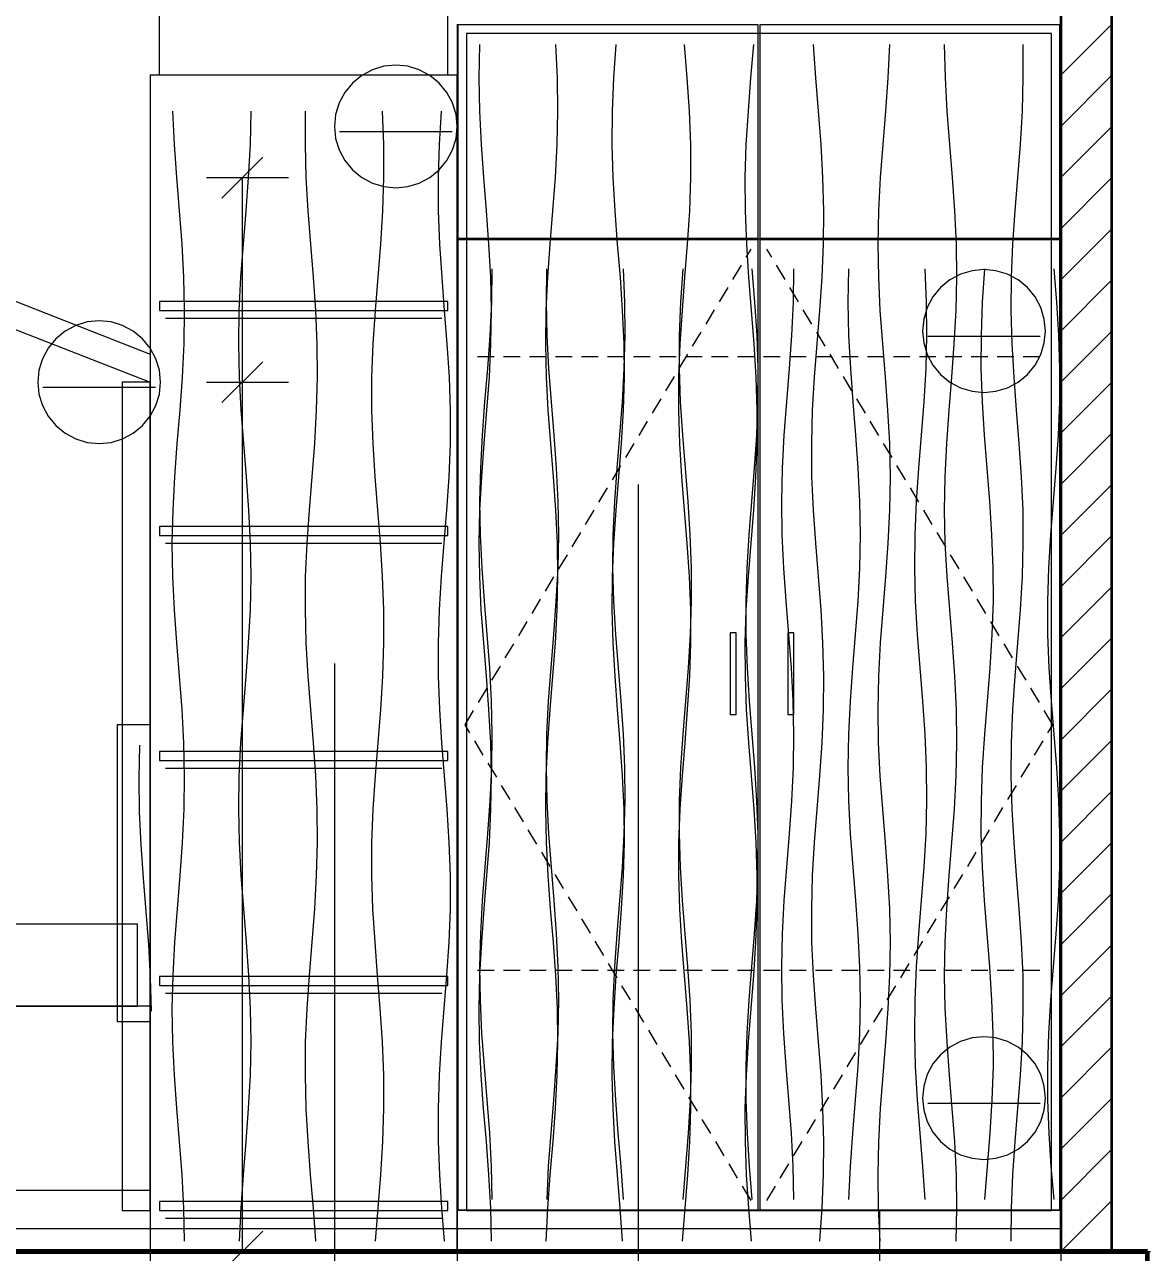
# Model space of a CAD drawing. Header units: millimetres. Extents: x -39780 to 216580, y 220 to 11660.
# Drawn here: x 86124 to 88325, y 7098 to 9499 of the extents above; entities that cross this region are included whole.
import ezdxf

# ---------------------------------------------------------------- set-up
doc = ezdxf.new("R2010")
doc.units = ezdxf.units.MM
for name, color, linetype, lineweight in [('AXIS', 8, 'CONTINUOUS', 9), ('BAND', 7, 'CONTINUOUS', 60), ('DETAIL', 7, 'CONTINUOUS', 18), ('DIM', 7, 'CONTINUOUS', 13), ('FABRIC', 7, 'CONTINUOUS', 13), ('HATCH', 8, 'CONTINUOUS', 9), ('LIGHT', 7, 'CONTINUOUS', 18), ('OPEN', 8, 'CONTINUOUS', 9), ('SYMBOL', 7, 'CONTINUOUS', 18), ('TAG', 7, 'CONTINUOUS', 13), ('WALL', 7, 'CONTINUOUS', 35), ('WOOD', 7, 'CONTINUOUS', 18)]:
    doc.layers.add(name, color=color, linetype=linetype, lineweight=lineweight)

msp = doc.modelspace()

# ---------------------------------------------------------------- linework, layer by layer
at = {"layer": 'AXIS'}
for p, q in [((86138.2, 7100), (86152.3, 7100)), ((86180.6, 7100), (86265.2, 7100)), ((86293.4, 7100), (86307.6, 7100)), ((86335.8, 7100), (86420.4, 7100)), ((86448.7, 7100), (86462.8, 7100)), ((86491, 7100), (86575.7, 7100)), ((86603.9, 7100), (86618, 7100)), ((86646.2, 7100), (86730.9, 7100)), ((86759.1, 7100), (86773.2, 7100)), ((86801.4, 7100), (86886.1, 7100)), ((86914.3, 7100), (86928.4, 7100)), ((86956.7, 7100), (87041.3, 7100)), ((87069.6, 7100), (87083.7, 7100)), ((87111.9, 7100), (87196.6, 7100)), ((87224.8, 7100), (87238.9, 7100)), ((87267.1, 7100), (87351.8, 7100)), ((87380, 7100), (87394.1, 7100)), ((87422.3, 7100), (87507, 7100)), ((87535.2, 7100), (87549.3, 7100)), ((87577.6, 7100), (87662.2, 7100)), ((87690.4, 7100), (87704.6, 7100)), ((87732.8, 7100), (87817.4, 7100)), ((87845.7, 7100), (87859.8, 7100)), ((87888, 7100), (87972.7, 7100)), ((88000.9, 7100), (88015, 7100)), ((88043.2, 7100), (88127.9, 7100)), ((88156.1, 7100), (88170.2, 7100)), ((88198.4, 7100), (88283.1, 7100)), ((88311.3, 7100), (88325.4, 7100))]:
    msp.add_line(p, q, dxfattribs=at)
at = {"layer": 'BAND'}
for p, q in [((82530, 7100), (88320, 7100)), ((88320, 7100), (82530, 7100)), ((88320, 7020), (88320, 7100))]:
    msp.add_line(p, q, dxfattribs=at)
at = {"layer": 'DETAIL'}
for p, q in [((87558.5, 9498.5), (86971.5, 9498.5)), ((86971.5, 9498.5), (86971.5, 9081.5)), ((87558.5, 9081.5), (87558.5, 9498.5)), ((88148.5, 9498.5), (87561.5, 9498.5)), ((87561.5, 9498.5), (87561.5, 9081.5)), ((88148.5, 9081.5), (88148.5, 9498.5)), ((88132, 9482), (86988, 9482)), ((86988, 9482), (86988, 7180)), ((88132, 7180), (88132, 9482)), ((86970, 9080), (88150, 9080)), ((86971.5, 9081.5), (87558.5, 9081.5)), ((87561.5, 9081.5), (88148.5, 9081.5)), ((87515.5, 8310), (87503.5, 8310)), ((87503.5, 8310), (87503.5, 8150)), ((87515.5, 8150), (87515.5, 8310)), ((87628.5, 8310), (87616.5, 8310)), ((87616.5, 8310), (87616.5, 8150)), ((87628.5, 8150), (87628.5, 8310)), ((87503.5, 8150), (87515.5, 8150)), ((87616.5, 8150), (87628.5, 8150)), ((86370, 7580), (84320, 7580)), ((86370, 7220), (86370, 7580)), ((84320, 7220), (86370, 7220)), ((88150, 7180), (86970, 7180)), ((86970, 7180), (86970, 7100)), ((86988, 7180), (88132, 7180)), ((88150, 7100), (88150, 7180)), ((82700, 7145), (88150, 7145)), ((86970, 7100), (88150, 7100))]:
    msp.add_line(p, q, dxfattribs=at)
at = {"layer": 'DIM'}
for p, q in [((86388, 9400), (86388, 10050)), ((86952, 9400), (86952, 10050)), ((86510, 9160), (86590, 9240)), ((86480, 9200), (86640, 9200)), ((86550, 8800), (86550, 9200)), ((86510, 8760), (86590, 8840)), ((86510, 8760), (86590, 8840)), ((86480, 8800), (86640, 8800)), ((86480, 8800), (86640, 8800)), ((86550, 7100), (86550, 8800)), ((86510, 7060), (86590, 7140)), ((86370, 7100), (86370, 6880)), ((86370, 7100), (86370, 6880)), ((86480, 7100), (86640, 7100)), ((86970, 7100), (86970, 6880)), ((86970, 7100), (86970, 6880)), ((88150, 7100), (88150, 6500)), ((88150, 7100), (88150, 6880))]:
    msp.add_line(p, q, dxfattribs=at)
at = {"layer": 'FABRIC'}
for p, q in [((86345, 7740), (84345, 7740)), ((86345, 7580), (86345, 7740)), ((84345, 7580), (86345, 7580))]:
    msp.add_line(p, q, dxfattribs=at)
at = {"layer": 'HATCH'}
for p, q in [((88150, 9400), (88250, 9500)), ((87013, 9395), (87014.4, 9460)), ((87166, 9395), (87162.9, 9460)), ((87276.5, 9395), (87281, 9460)), ((87419.9, 9395), (87414.7, 9460)), ((87544.4, 9395), (87549.7, 9460)), ((87671.2, 9395), (87666.6, 9460)), ((87812.7, 9395), (87815.9, 9460)), ((87924.5, 9395), (87923, 9460)), ((88076.9, 9395), (88076.4, 9460)), ((87014, 9330), (87013, 9395)), ((87167, 9330), (87166, 9395)), ((87273.7, 9330), (87276.5, 9395)), ((87424.2, 9330), (87419.9, 9395)), ((87539.3, 9330), (87544.4, 9395)), ((87676.5, 9330), (87671.2, 9395)), ((87807.9, 9330), (87812.7, 9395)), ((87928, 9330), (87924.5, 9395)), ((88075, 9330), (88076.9, 9395)), ((88150, 9300), (88250, 9400)), ((86417.2, 9265), (86414, 9330)), ((86565.6, 9265), (86567, 9330)), ((86673.1, 9265), (86673.7, 9330)), ((86826.6, 9265), (86824.2, 9330)), ((86935.3, 9265), (86939.3, 9330)), ((87017.2, 9265), (87014, 9330)), ((87165.6, 9265), (87167, 9330)), ((87273.1, 9265), (87273.7, 9330)), ((87426.6, 9265), (87424.2, 9330)), ((87535.3, 9265), (87539.3, 9330)), ((87681.5, 9265), (87676.5, 9330)), ((87802.6, 9265), (87807.9, 9330)), ((87933, 9265), (87928, 9330)), ((88071.2, 9265), (88075, 9330)), ((88150, 9200), (88250, 9300)), ((86421.9, 9200), (86417.2, 9265)), ((86562.1, 9200), (86565.6, 9265)), ((86674.9, 9200), (86673.1, 9265)), ((86826.8, 9200), (86826.6, 9265)), ((86933.2, 9200), (86935.3, 9265)), ((87021.9, 9200), (87017.2, 9265)), ((87162.1, 9200), (87165.6, 9265)), ((87274.9, 9200), (87273.1, 9265)), ((87426.8, 9200), (87426.6, 9265)), ((87533.2, 9200), (87535.3, 9265)), ((87685.2, 9200), (87681.5, 9265)), ((87797.7, 9200), (87802.6, 9265)), ((87938.3, 9200), (87933, 9265)), ((88066.1, 9200), (88071.2, 9265)), ((86427.2, 9135), (86421.9, 9200)), ((86557.2, 9135), (86562.1, 9200)), ((86678.7, 9135), (86674.9, 9200)), ((86824.6, 9135), (86826.8, 9200)), ((86933.4, 9135), (86933.2, 9200)), ((87027.2, 9135), (87021.9, 9200)), ((87157.2, 9135), (87162.1, 9200)), ((87278.7, 9135), (87274.9, 9200)), ((87424.6, 9135), (87426.8, 9200)), ((87533.4, 9135), (87533.2, 9200)), ((87686.9, 9135), (87685.2, 9200)), ((87794.3, 9135), (87797.7, 9200)), ((87943, 9135), (87938.3, 9200)), ((88060.8, 9135), (88066.1, 9200)), ((88150, 9100), (88250, 9200)), ((86432.1, 9070), (86427.2, 9135)), ((86551.9, 9070), (86557.2, 9135)), ((86683.7, 9070), (86678.7, 9135)), ((86820.5, 9070), (86824.6, 9135)), ((86936, 9070), (86933.4, 9135)), ((87032.1, 9070), (87027.2, 9135)), ((87151.9, 9070), (87157.2, 9135)), ((87283.7, 9070), (87278.7, 9135)), ((87420.5, 9070), (87424.6, 9135)), ((87536, 9070), (87533.4, 9135)), ((87686.3, 9070), (87686.9, 9135)), ((87793, 9070), (87794.3, 9135)), ((87946.1, 9070), (87943, 9135)), ((88056.4, 9070), (88060.8, 9135)), ((88150, 9000), (88250, 9100)), ((86435.6, 9005), (86432.1, 9070)), ((86547.2, 9005), (86551.9, 9070)), ((86689, 9005), (86683.7, 9070)), ((86815.4, 9005), (86820.5, 9070)), ((86940.3, 9005), (86936, 9070)), ((87035.6, 9005), (87032.1, 9070)), ((87147.2, 9005), (87151.9, 9070)), ((87289, 9005), (87283.7, 9070)), ((87415.4, 9005), (87420.5, 9070)), ((87540.3, 9005), (87536, 9070)), ((87683.4, 9005), (87686.3, 9070)), ((87794.1, 9005), (87793, 9070)), ((87947, 9005), (87946.1, 9070)), ((88053.6, 9005), (88056.4, 9070)), ((86437, 8940), (86435.6, 9005)), ((86544, 8940), (86547.2, 9005)), ((86693.5, 8940), (86689, 9005)), ((86810.2, 8940), (86815.4, 9005)), ((86945.5, 8940), (86940.3, 9005)), ((87037, 8940), (87035.6, 9005)), ((87037.5, 8956.5), (87038.5, 9021.5)), ((87144, 8940), (87147.2, 9005)), ((87144.5, 8956.5), (87145.5, 9021.5)), ((87293.5, 8940), (87289, 9005)), ((87297.8, 8956.5), (87295, 9021.5)), ((87407.4, 8956.5), (87411.7, 9021.5)), ((87410.2, 8940), (87415.4, 9005)), ((87545.5, 8940), (87540.3, 9005)), ((87552.2, 8956.5), (87547, 9021.5)), ((87627.5, 8956.5), (87628.5, 9021.5)), ((87678.9, 8940), (87683.4, 9005)), ((87734.5, 8956.5), (87735.5, 9021.5)), ((87797.3, 8940), (87794.1, 9005)), ((87887.8, 8956.5), (87885, 9021.5)), ((87945.5, 8940), (87947, 9005)), ((87997.4, 8956.5), (88001.7, 9021.5)), ((88053.1, 8940), (88053.6, 9005)), ((88142.2, 8956.5), (88137, 9021.5)), ((88150, 8900), (88250, 9000)), ((87034.4, 8891.5), (87037.5, 8956.5)), ((87145.9, 8891.5), (87144.5, 8956.5)), ((87298.4, 8891.5), (87297.8, 8956.5)), ((87404.9, 8891.5), (87407.4, 8956.5)), ((87556.2, 8891.5), (87552.2, 8956.5)), ((87624.4, 8891.5), (87627.5, 8956.5)), ((87735.9, 8891.5), (87734.5, 8956.5)), ((87888.4, 8891.5), (87887.8, 8956.5)), ((87994.9, 8891.5), (87997.4, 8956.5)), ((88146.2, 8891.5), (88142.2, 8956.5)), ((86436, 8875), (86437, 8940)), ((86543, 8875), (86544, 8940)), ((86696.3, 8875), (86693.5, 8940)), ((86805.9, 8875), (86810.2, 8940)), ((86950.7, 8875), (86945.5, 8940)), ((87036, 8875), (87037, 8940)), ((87143, 8875), (87144, 8940)), ((87296.3, 8875), (87293.5, 8940)), ((87405.9, 8875), (87410.2, 8940)), ((87550.7, 8875), (87545.5, 8940)), ((87673.6, 8875), (87678.9, 8940)), ((87802, 8875), (87797.3, 8940)), ((87942, 8875), (87945.5, 8940)), ((88054.9, 8875), (88053.1, 8940)), ((87029.6, 8826.5), (87034.4, 8891.5)), ((87149.4, 8826.5), (87145.9, 8891.5)), ((87296.7, 8826.5), (87298.4, 8891.5)), ((87404.7, 8826.5), (87404.9, 8891.5)), ((87558.3, 8826.5), (87556.2, 8891.5)), ((87619.6, 8826.5), (87624.4, 8891.5)), ((87739.4, 8826.5), (87735.9, 8891.5)), ((87886.7, 8826.5), (87888.4, 8891.5)), ((87994.7, 8826.5), (87994.9, 8891.5)), ((88148.3, 8826.5), (88146.2, 8891.5)), ((88150, 8800), (88250, 8900)), ((86432.9, 8810), (86436, 8875)), ((86544.4, 8810), (86543, 8875)), ((86696.9, 8810), (86696.3, 8875)), ((86803.4, 8810), (86805.9, 8875)), ((86954.7, 8810), (86950.7, 8875)), ((87032.9, 8810), (87036, 8875)), ((87144.4, 8810), (87143, 8875)), ((87296.9, 8810), (87296.3, 8875)), ((87403.4, 8810), (87405.9, 8875)), ((87554.7, 8810), (87550.7, 8875)), ((87668.5, 8810), (87673.6, 8875)), ((87807.3, 8810), (87802, 8875)), ((87937.1, 8810), (87942, 8875)), ((88058.8, 8810), (88054.9, 8875)), ((87024.3, 8761.5), (87029.6, 8826.5)), ((87154.3, 8761.5), (87149.4, 8826.5)), ((87292.9, 8761.5), (87296.7, 8826.5)), ((87406.9, 8761.5), (87404.7, 8826.5)), ((87558.1, 8761.5), (87558.3, 8826.5)), ((87614.3, 8761.5), (87619.6, 8826.5)), ((87744.3, 8761.5), (87739.4, 8826.5)), ((87882.9, 8761.5), (87886.7, 8826.5)), ((87996.9, 8761.5), (87994.7, 8826.5)), ((88148.1, 8761.5), (88148.3, 8826.5)), ((86428.1, 8745), (86432.9, 8810)), ((86547.9, 8745), (86544.4, 8810)), ((86695.2, 8745), (86696.9, 8810)), ((86803.2, 8745), (86803.4, 8810)), ((86956.8, 8745), (86954.7, 8810)), ((87028.1, 8745), (87032.9, 8810)), ((87147.9, 8745), (87144.4, 8810)), ((87295.2, 8745), (87296.9, 8810)), ((87403.2, 8745), (87403.4, 8810)), ((87556.8, 8745), (87554.7, 8810)), ((87664.8, 8745), (87668.5, 8810)), ((87812.2, 8745), (87807.3, 8810)), ((87931.8, 8745), (87937.1, 8810)), ((88063.8, 8745), (88058.8, 8810)), ((88150, 8700), (88250, 8800)), ((86422.8, 8680), (86428.1, 8745)), ((86552.8, 8680), (86547.9, 8745)), ((86691.4, 8680), (86695.2, 8745)), ((86805.4, 8680), (86803.2, 8745)), ((86956.6, 8680), (86956.8, 8745)), ((87019.4, 8696.5), (87024.3, 8761.5)), ((87022.8, 8680), (87028.1, 8745)), ((87152.8, 8680), (87147.9, 8745)), ((87159.6, 8696.5), (87154.3, 8761.5)), ((87287.8, 8696.5), (87292.9, 8761.5)), ((87291.4, 8680), (87295.2, 8745)), ((87405.4, 8680), (87403.2, 8745)), ((87410.9, 8696.5), (87406.9, 8761.5)), ((87555.6, 8696.5), (87558.1, 8761.5)), ((87556.6, 8680), (87556.8, 8745)), ((87609.4, 8696.5), (87614.3, 8761.5)), ((87663.1, 8680), (87664.8, 8745)), ((87749.6, 8696.5), (87744.3, 8761.5)), ((87815.7, 8680), (87812.2, 8745)), ((87877.8, 8696.5), (87882.9, 8761.5)), ((87927.1, 8680), (87931.8, 8745)), ((88000.9, 8696.5), (87996.9, 8761.5)), ((88069.1, 8680), (88063.8, 8745)), ((88145.6, 8696.5), (88148.1, 8761.5)), ((87015.9, 8631.5), (87019.4, 8696.5)), ((87164.3, 8631.5), (87159.6, 8696.5)), ((87282.5, 8631.5), (87287.8, 8696.5)), ((87416.1, 8631.5), (87410.9, 8696.5)), ((87551.3, 8631.5), (87555.6, 8696.5)), ((87605.9, 8631.5), (87609.4, 8696.5)), ((87754.3, 8631.5), (87749.6, 8696.5)), ((87872.5, 8631.5), (87877.8, 8696.5)), ((88006.1, 8631.5), (88000.9, 8696.5)), ((88141.3, 8631.5), (88145.6, 8696.5)), ((88150, 8600), (88250, 8700)), ((86417.9, 8615), (86422.8, 8680)), ((86558.1, 8615), (86552.8, 8680)), ((86686.3, 8615), (86691.4, 8680)), ((86809.4, 8615), (86805.4, 8680)), ((86954.1, 8615), (86956.6, 8680)), ((87017.9, 8615), (87022.8, 8680)), ((87158.1, 8615), (87152.8, 8680)), ((87286.3, 8615), (87291.4, 8680)), ((87409.4, 8615), (87405.4, 8680)), ((87554.1, 8615), (87556.6, 8680)), ((87663.7, 8615), (87663.1, 8680)), ((87817, 8615), (87815.7, 8680)), ((87924, 8615), (87927.1, 8680)), ((88073.6, 8615), (88069.1, 8680)), ((87014.5, 8566.5), (87015.9, 8631.5)), ((87167.5, 8566.5), (87164.3, 8631.5)), ((87278, 8566.5), (87282.5, 8631.5)), ((87421.3, 8566.5), (87416.1, 8631.5)), ((87546, 8566.5), (87551.3, 8631.5)), ((87604.5, 8566.5), (87605.9, 8631.5)), ((87757.5, 8566.5), (87754.3, 8631.5)), ((87868, 8566.5), (87872.5, 8631.5)), ((88011.3, 8566.5), (88006.1, 8631.5)), ((88136, 8566.5), (88141.3, 8631.5)), ((86414.4, 8550), (86417.9, 8615)), ((86562.8, 8550), (86558.1, 8615)), ((86681, 8550), (86686.3, 8615)), ((86814.6, 8550), (86809.4, 8615)), ((86949.8, 8550), (86954.1, 8615)), ((87014.4, 8550), (87017.9, 8615)), ((87162.8, 8550), (87158.1, 8615)), ((87281, 8550), (87286.3, 8615)), ((87414.6, 8550), (87409.4, 8615)), ((87549.8, 8550), (87554.1, 8615)), ((87666.6, 8550), (87663.7, 8615)), ((87816, 8550), (87817, 8615)), ((87923, 8550), (87924, 8615)), ((88076.4, 8550), (88073.6, 8615)), ((88150, 8500), (88250, 8600)), ((86413, 8485), (86414.4, 8550)), ((86566, 8485), (86562.8, 8550)), ((86676.5, 8485), (86681, 8550)), ((86819.8, 8485), (86814.6, 8550)), ((86944.5, 8485), (86949.8, 8550)), ((87013, 8485), (87014.4, 8550)), ((87015.5, 8501.5), (87014.5, 8566.5)), ((87166, 8485), (87162.8, 8550)), ((87168.5, 8501.5), (87167.5, 8566.5)), ((87275.2, 8501.5), (87278, 8566.5)), ((87276.5, 8485), (87281, 8550)), ((87419.8, 8485), (87414.6, 8550)), ((87425.6, 8501.5), (87421.3, 8566.5)), ((87540.9, 8501.5), (87546, 8566.5)), ((87544.5, 8485), (87549.8, 8550)), ((87605.5, 8501.5), (87604.5, 8566.5)), ((87671.1, 8485), (87666.6, 8550)), ((87758.5, 8501.5), (87757.5, 8566.5)), ((87812.8, 8485), (87816, 8550)), ((87865.2, 8501.5), (87868, 8566.5)), ((87924.4, 8485), (87923, 8550)), ((88015.6, 8501.5), (88011.3, 8566.5)), ((88076.9, 8485), (88076.4, 8550)), ((88130.9, 8501.5), (88136, 8566.5)), ((87018.6, 8436.5), (87015.5, 8501.5)), ((87167.1, 8436.5), (87168.5, 8501.5)), ((87274.6, 8436.5), (87275.2, 8501.5)), ((87428.1, 8436.5), (87425.6, 8501.5)), ((87536.8, 8436.5), (87540.9, 8501.5)), ((87608.6, 8436.5), (87605.5, 8501.5)), ((87757.1, 8436.5), (87758.5, 8501.5)), ((87864.6, 8436.5), (87865.2, 8501.5)), ((88018.1, 8436.5), (88015.6, 8501.5)), ((88126.8, 8436.5), (88130.9, 8501.5)), ((88150, 8400), (88250, 8500)), ((86414, 8420), (86413, 8485)), ((86567, 8420), (86566, 8485)), ((86673.7, 8420), (86676.5, 8485)), ((86824.1, 8420), (86819.8, 8485)), ((86939.4, 8420), (86944.5, 8485)), ((87014, 8420), (87013, 8485)), ((87167, 8420), (87166, 8485)), ((87273.7, 8420), (87276.5, 8485)), ((87424.1, 8420), (87419.8, 8485)), ((87539.4, 8420), (87544.5, 8485)), ((87676.4, 8420), (87671.1, 8485)), ((87808, 8420), (87812.8, 8485)), ((87928, 8420), (87924.4, 8485)), ((88075.1, 8420), (88076.9, 8485)), ((87023.3, 8371.5), (87018.6, 8436.5)), ((87163.7, 8371.5), (87167.1, 8436.5)), ((87276.3, 8371.5), (87274.6, 8436.5)), ((87428.3, 8371.5), (87428.1, 8436.5)), ((87534.7, 8371.5), (87536.8, 8436.5)), ((87613.3, 8371.5), (87608.6, 8436.5)), ((87753.7, 8371.5), (87757.1, 8436.5)), ((87866.3, 8371.5), (87864.6, 8436.5)), ((88018.3, 8371.5), (88018.1, 8436.5)), ((88124.7, 8371.5), (88126.8, 8436.5)), ((86417.1, 8355), (86414, 8420)), ((86565.6, 8355), (86567, 8420)), ((86673.1, 8355), (86673.7, 8420)), ((86826.6, 8355), (86824.1, 8420)), ((86935.3, 8355), (86939.4, 8420)), ((87017.1, 8355), (87014, 8420)), ((87165.6, 8355), (87167, 8420)), ((87273.1, 8355), (87273.7, 8420)), ((87426.6, 8355), (87424.1, 8420)), ((87535.3, 8355), (87539.4, 8420)), ((87681.4, 8355), (87676.4, 8420)), ((87802.7, 8355), (87808, 8420)), ((87932.9, 8355), (87928, 8420)), ((88071.3, 8355), (88075.1, 8420)), ((88150, 8300), (88250, 8400)), ((87028.6, 8306.5), (87023.3, 8371.5)), ((87158.8, 8306.5), (87163.7, 8371.5)), ((87280.1, 8306.5), (87276.3, 8371.5)), ((87426.2, 8306.5), (87428.3, 8371.5)), ((87534.9, 8306.5), (87534.7, 8371.5)), ((87618.6, 8306.5), (87613.3, 8371.5)), ((87748.8, 8306.5), (87753.7, 8371.5)), ((87870.1, 8306.5), (87866.3, 8371.5)), ((88016.2, 8306.5), (88018.3, 8371.5)), ((88124.9, 8306.5), (88124.7, 8371.5)), ((86421.8, 8290), (86417.1, 8355)), ((86562.2, 8290), (86565.6, 8355)), ((86674.8, 8290), (86673.1, 8355)), ((86826.8, 8290), (86826.6, 8355)), ((86933.2, 8290), (86935.3, 8355)), ((87021.8, 8290), (87017.1, 8355)), ((87162.2, 8290), (87165.6, 8355)), ((87274.8, 8290), (87273.1, 8355)), ((87426.8, 8290), (87426.6, 8355)), ((87533.2, 8290), (87535.3, 8355)), ((87685.2, 8290), (87681.4, 8355)), ((87797.8, 8290), (87802.7, 8355)), ((87938.2, 8290), (87932.9, 8355)), ((88066.2, 8290), (88071.3, 8355)), ((86427.1, 8225), (86421.8, 8290)), ((86557.3, 8225), (86562.2, 8290)), ((86678.6, 8225), (86674.8, 8290)), ((86824.7, 8225), (86826.8, 8290)), ((86933.4, 8225), (86933.2, 8290)), ((87027.1, 8225), (87021.8, 8290)), ((87033.5, 8241.5), (87028.6, 8306.5)), ((87153.5, 8241.5), (87158.8, 8306.5)), ((87157.3, 8225), (87162.2, 8290)), ((87278.6, 8225), (87274.8, 8290)), ((87285.1, 8241.5), (87280.1, 8306.5)), ((87422.1, 8241.5), (87426.2, 8306.5)), ((87424.7, 8225), (87426.8, 8290)), ((87533.4, 8225), (87533.2, 8290)), ((87537.4, 8241.5), (87534.9, 8306.5)), ((87623.5, 8241.5), (87618.6, 8306.5)), ((87686.9, 8225), (87685.2, 8290)), ((87743.5, 8241.5), (87748.8, 8306.5)), ((87794.4, 8225), (87797.8, 8290)), ((87875.1, 8241.5), (87870.1, 8306.5)), ((87942.9, 8225), (87938.2, 8290)), ((88012.1, 8241.5), (88016.2, 8306.5)), ((88060.9, 8225), (88066.2, 8290)), ((88127.4, 8241.5), (88124.9, 8306.5)), ((88150, 8200), (88250, 8300)), ((87037.1, 8176.5), (87033.5, 8241.5)), ((87148.7, 8176.5), (87153.5, 8241.5)), ((87290.4, 8176.5), (87285.1, 8241.5)), ((87417, 8176.5), (87422.1, 8241.5)), ((87541.7, 8176.5), (87537.4, 8241.5)), ((87627.1, 8176.5), (87623.5, 8241.5)), ((87738.7, 8176.5), (87743.5, 8241.5)), ((87880.4, 8176.5), (87875.1, 8241.5)), ((88007, 8176.5), (88012.1, 8241.5)), ((88131.7, 8176.5), (88127.4, 8241.5)), ((86432, 8160), (86427.1, 8225)), ((86552, 8160), (86557.3, 8225)), ((86683.6, 8160), (86678.6, 8225)), ((86820.6, 8160), (86824.7, 8225)), ((86935.9, 8160), (86933.4, 8225)), ((87032, 8160), (87027.1, 8225)), ((87152, 8160), (87157.3, 8225)), ((87283.6, 8160), (87278.6, 8225)), ((87420.6, 8160), (87424.7, 8225)), ((87535.9, 8160), (87533.4, 8225)), ((87686.3, 8160), (87686.9, 8225)), ((87793, 8160), (87794.4, 8225)), ((87946, 8160), (87942.9, 8225)), ((88056.4, 8160), (88060.9, 8225)), ((88150, 8100), (88250, 8200)), ((87038.5, 8111.5), (87037.1, 8176.5)), ((87145.5, 8111.5), (87148.7, 8176.5)), ((87294.9, 8111.5), (87290.4, 8176.5)), ((87411.7, 8111.5), (87417, 8176.5)), ((87546.9, 8111.5), (87541.7, 8176.5)), ((87628.5, 8111.5), (87627.1, 8176.5)), ((87735.5, 8111.5), (87738.7, 8176.5)), ((87884.9, 8111.5), (87880.4, 8176.5)), ((88001.7, 8111.5), (88007, 8176.5)), ((88136.9, 8111.5), (88131.7, 8176.5)), ((86435.6, 8095), (86432, 8160)), ((86547.2, 8095), (86552, 8160)), ((86688.9, 8095), (86683.6, 8160)), ((86815.5, 8095), (86820.6, 8160)), ((86940.2, 8095), (86935.9, 8160)), ((87035.6, 8095), (87032, 8160)), ((87147.2, 8095), (87152, 8160)), ((87288.9, 8095), (87283.6, 8160)), ((87415.5, 8095), (87420.6, 8160)), ((87540.2, 8095), (87535.9, 8160)), ((87683.5, 8095), (87686.3, 8160)), ((87794, 8095), (87793, 8160)), ((87947, 8095), (87946, 8160)), ((88053.6, 8095), (88056.4, 8160)), ((86437, 8030), (86435.6, 8095)), ((86544, 8030), (86547.2, 8095)), ((86693.4, 8030), (86688.9, 8095)), ((86810.2, 8030), (86815.5, 8095)), ((86945.4, 8030), (86940.2, 8095)), ((87037, 8030), (87035.6, 8095)), ((87037.5, 8046.5), (87038.5, 8111.5)), ((87144, 8030), (87147.2, 8095)), ((87144.5, 8046.5), (87145.5, 8111.5)), ((87293.4, 8030), (87288.9, 8095)), ((87297.8, 8046.5), (87294.9, 8111.5)), ((87407.4, 8046.5), (87411.7, 8111.5)), ((87410.2, 8030), (87415.5, 8095)), ((87545.4, 8030), (87540.2, 8095)), ((87552.1, 8046.5), (87546.9, 8111.5)), ((87627.5, 8046.5), (87628.5, 8111.5)), ((87678.9, 8030), (87683.5, 8095)), ((87734.5, 8046.5), (87735.5, 8111.5)), ((87797.2, 8030), (87794, 8095)), ((87887.8, 8046.5), (87884.9, 8111.5)), ((87945.6, 8030), (87947, 8095)), ((87997.4, 8046.5), (88001.7, 8111.5)), ((88053.1, 8030), (88053.6, 8095)), ((88142.1, 8046.5), (88136.9, 8111.5)), ((88150, 8000), (88250, 8100)), ((86348, 8025), (86349.5, 8090)), ((87034.4, 7981.5), (87037.5, 8046.5)), ((87145.8, 7981.5), (87144.5, 8046.5)), ((87298.4, 7981.5), (87297.8, 8046.5)), ((87404.9, 7981.5), (87407.4, 8046.5)), ((87556.1, 7981.5), (87552.1, 8046.5)), ((87624.4, 7981.5), (87627.5, 8046.5)), ((87735.8, 7981.5), (87734.5, 8046.5)), ((87888.4, 7981.5), (87887.8, 8046.5)), ((87994.9, 7981.5), (87997.4, 8046.5)), ((88146.1, 7981.5), (88142.1, 8046.5)), ((86348.9, 7960), (86348, 8025)), ((86436, 7965), (86437, 8030)), ((86543, 7965), (86544, 8030)), ((86696.3, 7965), (86693.4, 8030)), ((86805.9, 7965), (86810.2, 8030)), ((86950.6, 7965), (86945.4, 8030)), ((87036, 7965), (87037, 8030)), ((87143, 7965), (87144, 8030)), ((87296.3, 7965), (87293.4, 8030)), ((87405.9, 7965), (87410.2, 8030)), ((87550.6, 7965), (87545.4, 8030)), ((87673.6, 7965), (87678.9, 8030)), ((87801.9, 7965), (87797.2, 8030)), ((87942.1, 7965), (87945.6, 8030)), ((88054.9, 7965), (88053.1, 8030)), ((88150, 7900), (88250, 8000)), ((87029.7, 7916.5), (87034.4, 7981.5)), ((87149.3, 7916.5), (87145.8, 7981.5)), ((87296.7, 7916.5), (87298.4, 7981.5)), ((87404.7, 7916.5), (87404.9, 7981.5)), ((87558.3, 7916.5), (87556.1, 7981.5)), ((87619.7, 7916.5), (87624.4, 7981.5)), ((87739.3, 7916.5), (87735.8, 7981.5)), ((87886.7, 7916.5), (87888.4, 7981.5)), ((87994.7, 7916.5), (87994.9, 7981.5)), ((88148.3, 7916.5), (88146.1, 7981.5)), ((86352, 7895), (86348.9, 7960)), ((86432.9, 7900), (86436, 7965)), ((86544.3, 7900), (86543, 7965)), ((86696.9, 7900), (86696.3, 7965)), ((86803.4, 7900), (86805.9, 7965)), ((86954.6, 7900), (86950.6, 7965)), ((87032.9, 7900), (87036, 7965)), ((87144.3, 7900), (87143, 7965)), ((87296.9, 7900), (87296.3, 7965)), ((87403.4, 7900), (87405.9, 7965)), ((87554.6, 7900), (87550.6, 7965)), ((87668.6, 7900), (87673.6, 7965)), ((87807.3, 7900), (87801.9, 7965)), ((87937.2, 7900), (87942.1, 7965)), ((88058.7, 7900), (88054.9, 7965)), ((86428.2, 7835), (86432.9, 7900)), ((86547.8, 7835), (86544.3, 7900)), ((86695.2, 7835), (86696.9, 7900)), ((86803.2, 7835), (86803.4, 7900)), ((86956.8, 7835), (86954.6, 7900)), ((87024.4, 7851.5), (87029.7, 7916.5)), ((87028.2, 7835), (87032.9, 7900)), ((87147.8, 7835), (87144.3, 7900)), ((87154.2, 7851.5), (87149.3, 7916.5)), ((87293, 7851.5), (87296.7, 7916.5)), ((87295.2, 7835), (87296.9, 7900)), ((87403.2, 7835), (87403.4, 7900)), ((87406.8, 7851.5), (87404.7, 7916.5)), ((87556.8, 7835), (87554.6, 7900)), ((87558.1, 7851.5), (87558.3, 7916.5)), ((87614.4, 7851.5), (87619.7, 7916.5)), ((87664.8, 7835), (87668.6, 7900)), ((87744.2, 7851.5), (87739.3, 7916.5)), ((87812.1, 7835), (87807.3, 7900)), ((87883, 7851.5), (87886.7, 7916.5)), ((87931.8, 7835), (87937.2, 7900)), ((87996.8, 7851.5), (87994.7, 7916.5)), ((88063.7, 7835), (88058.7, 7900)), ((88148.1, 7851.5), (88148.3, 7916.5)), ((88150, 7800), (88250, 7900)), ((86356.7, 7830), (86352, 7895)), ((87019.5, 7786.5), (87024.4, 7851.5)), ((87159.5, 7786.5), (87154.2, 7851.5)), ((87287.9, 7786.5), (87293, 7851.5)), ((87410.8, 7786.5), (87406.8, 7851.5)), ((87555.6, 7786.5), (87558.1, 7851.5)), ((87609.5, 7786.5), (87614.4, 7851.5)), ((87749.5, 7786.5), (87744.2, 7851.5)), ((87877.9, 7786.5), (87883, 7851.5)), ((88000.8, 7786.5), (87996.8, 7851.5)), ((88145.6, 7786.5), (88148.1, 7851.5)), ((86362.1, 7765), (86356.7, 7830)), ((86422.9, 7770), (86428.2, 7835)), ((86552.7, 7770), (86547.8, 7835)), ((86691.5, 7770), (86695.2, 7835)), ((86805.3, 7770), (86803.2, 7835)), ((86956.6, 7770), (86956.8, 7835)), ((87022.9, 7770), (87028.2, 7835)), ((87152.7, 7770), (87147.8, 7835)), ((87291.5, 7770), (87295.2, 7835)), ((87405.3, 7770), (87403.2, 7835)), ((87556.6, 7770), (87556.8, 7835)), ((87663.1, 7770), (87664.8, 7835)), ((87815.6, 7770), (87812.1, 7835)), ((87927.1, 7770), (87931.8, 7835)), ((88069, 7770), (88063.7, 7835)), ((87016, 7721.5), (87019.5, 7786.5)), ((87164.2, 7721.5), (87159.5, 7786.5)), ((87282.6, 7721.5), (87287.9, 7786.5)), ((87416, 7721.5), (87410.8, 7786.5)), ((87551.3, 7721.5), (87555.6, 7786.5)), ((87606, 7721.5), (87609.5, 7786.5)), ((87754.2, 7721.5), (87749.5, 7786.5)), ((87872.6, 7721.5), (87877.9, 7786.5)), ((88006, 7721.5), (88000.8, 7786.5)), ((88141.3, 7721.5), (88145.6, 7786.5)), ((88150, 7700), (88250, 7800)), ((86367, 7700), (86362.1, 7765)), ((86418, 7705), (86422.9, 7770)), ((86558, 7705), (86552.7, 7770)), ((86686.4, 7705), (86691.5, 7770)), ((86809.3, 7705), (86805.3, 7770)), ((86954.1, 7705), (86956.6, 7770)), ((87018, 7705), (87022.9, 7770)), ((87158, 7705), (87152.7, 7770)), ((87286.4, 7705), (87291.5, 7770)), ((87409.3, 7705), (87405.3, 7770)), ((87554.1, 7705), (87556.6, 7770)), ((87663.7, 7705), (87663.1, 7770)), ((87817, 7705), (87815.6, 7770)), ((87924, 7705), (87927.1, 7770)), ((88073.5, 7705), (88069, 7770)), ((87014.5, 7656.5), (87016, 7721.5)), ((87167.4, 7656.5), (87164.2, 7721.5)), ((87278.1, 7656.5), (87282.6, 7721.5)), ((87421.2, 7656.5), (87416, 7721.5)), ((87546.1, 7656.5), (87551.3, 7721.5)), ((87604.5, 7656.5), (87606, 7721.5)), ((87757.4, 7656.5), (87754.2, 7721.5)), ((87868.1, 7656.5), (87872.6, 7721.5)), ((88011.2, 7656.5), (88006, 7721.5)), ((88136.1, 7656.5), (88141.3, 7721.5)), ((86370.5, 7635), (86367, 7700)), ((86414.5, 7640), (86418, 7705)), ((86562.7, 7640), (86558, 7705)), ((86681.1, 7640), (86686.4, 7705)), ((86814.5, 7640), (86809.3, 7705)), ((86949.8, 7640), (86954.1, 7705)), ((87014.5, 7640), (87018, 7705)), ((87162.7, 7640), (87158, 7705)), ((87281.1, 7640), (87286.4, 7705)), ((87414.5, 7640), (87409.3, 7705)), ((87549.8, 7640), (87554.1, 7705)), ((87666.5, 7640), (87663.7, 7705)), ((87816, 7640), (87817, 7705)), ((87923, 7640), (87924, 7705)), ((88076.3, 7640), (88073.5, 7705)), ((88150, 7600), (88250, 7700)), ((86413, 7575), (86414.5, 7640)), ((86565.9, 7575), (86562.7, 7640)), ((86676.6, 7575), (86681.1, 7640)), ((86819.7, 7575), (86814.5, 7640)), ((86944.6, 7575), (86949.8, 7640)), ((87013, 7575), (87014.5, 7640)), ((87015.4, 7591.5), (87014.5, 7656.5)), ((87165.9, 7575), (87162.7, 7640)), ((87168.5, 7591.5), (87167.4, 7656.5)), ((87275.2, 7591.5), (87278.1, 7656.5)), ((87276.6, 7575), (87281.1, 7640)), ((87419.7, 7575), (87414.5, 7640)), ((87425.5, 7591.5), (87421.2, 7656.5)), ((87540.9, 7591.5), (87546.1, 7656.5)), ((87544.6, 7575), (87549.8, 7640)), ((87605.4, 7591.5), (87604.5, 7656.5)), ((87671, 7575), (87666.5, 7640)), ((87758.5, 7591.5), (87757.4, 7656.5)), ((87812.8, 7575), (87816, 7640)), ((87865.2, 7591.5), (87868.1, 7656.5)), ((87924.4, 7575), (87923, 7640)), ((88015.5, 7591.5), (88011.2, 7656.5)), ((88076.9, 7575), (88076.3, 7640)), ((88130.9, 7591.5), (88136.1, 7656.5)), ((86372, 7570), (86370.5, 7635)), ((87018.5, 7526.5), (87015.4, 7591.5)), ((87167.2, 7526.5), (87168.5, 7591.5)), ((87274.6, 7526.5), (87275.2, 7591.5)), ((87428.1, 7526.5), (87425.5, 7591.5)), ((87536.9, 7526.5), (87540.9, 7591.5)), ((87608.5, 7526.5), (87605.4, 7591.5)), ((87757.2, 7526.5), (87758.5, 7591.5)), ((87864.6, 7526.5), (87865.2, 7591.5)), ((88018.1, 7526.5), (88015.5, 7591.5)), ((88126.9, 7526.5), (88130.9, 7591.5)), ((88150, 7500), (88250, 7600)), ((86413.9, 7510), (86413, 7575)), ((86567, 7510), (86565.9, 7575)), ((86673.7, 7510), (86676.6, 7575)), ((86824, 7510), (86819.7, 7575)), ((86939.4, 7510), (86944.6, 7575)), ((87013.9, 7510), (87013, 7575)), ((87167, 7510), (87165.9, 7575)), ((87273.7, 7510), (87276.6, 7575)), ((87424, 7510), (87419.7, 7575)), ((87539.4, 7510), (87544.6, 7575)), ((87676.3, 7510), (87671, 7575)), ((87808.1, 7510), (87812.8, 7575)), ((87927.9, 7510), (87924.4, 7575)), ((88075.1, 7510), (88076.9, 7575)), ((87023.2, 7461.5), (87018.5, 7526.5)), ((87163.7, 7461.5), (87167.2, 7526.5)), ((87276.3, 7461.5), (87274.6, 7526.5)), ((87428.3, 7461.5), (87428.1, 7526.5)), ((87534.7, 7461.5), (87536.9, 7526.5)), ((87613.2, 7461.5), (87608.5, 7526.5)), ((87753.7, 7461.5), (87757.2, 7526.5)), ((87866.3, 7461.5), (87864.6, 7526.5)), ((88018.3, 7461.5), (88018.1, 7526.5)), ((88124.7, 7461.5), (88126.9, 7526.5)), ((86417, 7445), (86413.9, 7510)), ((86565.7, 7445), (86567, 7510)), ((86673.1, 7445), (86673.7, 7510)), ((86826.6, 7445), (86824, 7510)), ((86935.4, 7445), (86939.4, 7510)), ((87017, 7445), (87013.9, 7510)), ((87165.7, 7445), (87167, 7510)), ((87273.1, 7445), (87273.7, 7510)), ((87426.6, 7445), (87424, 7510)), ((87535.4, 7445), (87539.4, 7510)), ((87681.4, 7445), (87676.3, 7510)), ((87802.8, 7445), (87808.1, 7510)), ((87932.8, 7445), (87927.9, 7510)), ((88071.4, 7445), (88075.1, 7510)), ((88150, 7400), (88250, 7500)), ((86421.7, 7380), (86417, 7445)), ((86562.2, 7380), (86565.7, 7445)), ((86674.8, 7380), (86673.1, 7445)), ((86826.8, 7380), (86826.6, 7445)), ((86933.2, 7380), (86935.4, 7445)), ((87021.7, 7380), (87017, 7445)), ((87028.6, 7396.5), (87023.2, 7461.5)), ((87158.9, 7396.5), (87163.7, 7461.5)), ((87162.2, 7380), (87165.7, 7445)), ((87274.8, 7380), (87273.1, 7445)), ((87280, 7396.5), (87276.3, 7461.5)), ((87426.2, 7396.5), (87428.3, 7461.5)), ((87426.8, 7380), (87426.6, 7445)), ((87533.2, 7380), (87535.4, 7445)), ((87534.9, 7396.5), (87534.7, 7461.5)), ((87618.6, 7396.5), (87613.2, 7461.5)), ((87685.1, 7380), (87681.4, 7445)), ((87748.9, 7396.5), (87753.7, 7461.5)), ((87797.9, 7380), (87802.8, 7445)), ((87870, 7396.5), (87866.3, 7461.5)), ((87938.1, 7380), (87932.8, 7445)), ((88016.2, 7396.5), (88018.3, 7461.5)), ((88066.3, 7380), (88071.4, 7445)), ((88124.9, 7396.5), (88124.7, 7461.5)), ((87033.5, 7331.5), (87028.6, 7396.5)), ((87153.5, 7331.5), (87158.9, 7396.5)), ((87285, 7331.5), (87280, 7396.5)), ((87422.2, 7331.5), (87426.2, 7396.5)), ((87537.4, 7331.5), (87534.9, 7396.5)), ((87623.5, 7331.5), (87618.6, 7396.5)), ((87743.5, 7331.5), (87748.9, 7396.5)), ((87875, 7331.5), (87870, 7396.5)), ((88012.2, 7331.5), (88016.2, 7396.5)), ((88127.4, 7331.5), (88124.9, 7396.5)), ((88150, 7300), (88250, 7400)), ((86427.1, 7315), (86421.7, 7380)), ((86557.4, 7315), (86562.2, 7380)), ((86678.5, 7315), (86674.8, 7380)), ((86824.7, 7315), (86826.8, 7380)), ((86933.4, 7315), (86933.2, 7380)), ((87027.1, 7315), (87021.7, 7380)), ((87157.4, 7315), (87162.2, 7380)), ((87278.5, 7315), (87274.8, 7380)), ((87424.7, 7315), (87426.8, 7380)), ((87533.4, 7315), (87533.2, 7380)), ((87686.9, 7315), (87685.1, 7380)), ((87794.4, 7315), (87797.9, 7380)), ((87942.8, 7315), (87938.1, 7380)), ((88061, 7315), (88066.3, 7380)), ((87037, 7266.5), (87033.5, 7331.5)), ((87148.8, 7266.5), (87153.5, 7331.5)), ((87290.3, 7266.5), (87285, 7331.5)), ((87417.1, 7266.5), (87422.2, 7331.5)), ((87541.6, 7266.5), (87537.4, 7331.5)), ((87627, 7266.5), (87623.5, 7331.5)), ((87738.8, 7266.5), (87743.5, 7331.5)), ((87880.3, 7266.5), (87875, 7331.5)), ((88007.1, 7266.5), (88012.2, 7331.5)), ((88131.6, 7266.5), (88127.4, 7331.5)), ((86432, 7250), (86427.1, 7315)), ((86552, 7250), (86557.4, 7315)), ((86683.5, 7250), (86678.5, 7315)), ((86820.7, 7250), (86824.7, 7315)), ((86935.9, 7250), (86933.4, 7315)), ((87032, 7250), (87027.1, 7315)), ((87152, 7250), (87157.4, 7315)), ((87283.5, 7250), (87278.5, 7315)), ((87420.7, 7250), (87424.7, 7315)), ((87535.9, 7250), (87533.4, 7315)), ((87686.3, 7250), (87686.9, 7315)), ((87793, 7250), (87794.4, 7315)), ((87946, 7250), (87942.8, 7315)), ((88056.5, 7250), (88061, 7315)), ((88150, 7200), (88250, 7300)), ((87038.5, 7201.5), (87037, 7266.5)), ((87145.6, 7201.5), (87148.8, 7266.5)), ((87294.9, 7201.5), (87290.3, 7266.5)), ((87411.8, 7201.5), (87417.1, 7266.5)), ((87546.9, 7201.5), (87541.6, 7266.5)), ((87628.5, 7201.5), (87627, 7266.5)), ((87735.6, 7201.5), (87738.8, 7266.5)), ((87884.9, 7201.5), (87880.3, 7266.5)), ((88001.8, 7201.5), (88007.1, 7266.5)), ((88136.9, 7201.5), (88131.6, 7266.5)), ((86435.5, 7185), (86432, 7250)), ((86547.3, 7185), (86552, 7250)), ((86688.8, 7185), (86683.5, 7250)), ((86815.6, 7185), (86820.7, 7250)), ((86940.1, 7185), (86935.9, 7250)), ((87035.5, 7185), (87032, 7250)), ((87147.3, 7185), (87152, 7250)), ((87288.8, 7185), (87283.5, 7250)), ((87415.6, 7185), (87420.7, 7250)), ((87540.1, 7185), (87535.9, 7250)), ((87683.5, 7185), (87686.3, 7250)), ((87794, 7185), (87793, 7250)), ((87947, 7185), (87946, 7250)), ((88053.7, 7185), (88056.5, 7250)), ((86437, 7120), (86435.5, 7185)), ((86544.1, 7120), (86547.3, 7185)), ((86693.4, 7120), (86688.8, 7185)), ((86810.3, 7120), (86815.6, 7185)), ((86945.4, 7120), (86940.1, 7185)), ((87037, 7120), (87035.5, 7185)), ((87144.1, 7120), (87147.3, 7185)), ((87293.4, 7120), (87288.8, 7185)), ((87410.3, 7120), (87415.6, 7185)), ((87545.4, 7120), (87540.1, 7185)), ((87679, 7120), (87683.5, 7185)), ((87797.1, 7120), (87794, 7185)), ((87945.6, 7120), (87947, 7185)), ((88053.1, 7120), (88053.7, 7185)), ((88150, 7100), (88250, 7200))]:
    msp.add_line(p, q, dxfattribs=at)
at = {"layer": 'LIGHT'}
for p, q in [((86400, 8925), (86940, 8925)), ((86400, 8485), (86940, 8485)), ((86400, 8045), (86940, 8045)), ((86400, 7605), (86940, 7605)), ((86400, 7165), (86940, 7165))]:
    msp.add_line(p, q, dxfattribs=at)
at = {"layer": 'OPEN'}
for p, q in [((87535.1, 9044.3), (87544.5, 9060)), ((87584.9, 9044.3), (87575.5, 9060)), ((87508.9, 9000.8), (87525.6, 9028.6)), ((87611.1, 9000.8), (87594.4, 9028.6)), ((87482.7, 8957.3), (87499.5, 8985.1)), ((87637.3, 8957.3), (87620.5, 8985.1)), ((87456.6, 8913.7), (87473.3, 8941.5)), ((87663.4, 8913.7), (87646.7, 8941.5)), ((87430.4, 8870.2), (87447.1, 8898)), ((87689.6, 8870.2), (87672.9, 8898)), ((87010, 8850), (87042.5, 8850)), ((87060.8, 8850), (87093.3, 8850)), ((87111.6, 8850), (87144.1, 8850)), ((87162.4, 8850), (87194.9, 8850)), ((87213.2, 8850), (87245.7, 8850)), ((87264, 8850), (87296.5, 8850)), ((87314.8, 8850), (87347.3, 8850)), ((87365.6, 8850), (87398.1, 8850)), ((87404.2, 8826.6), (87421, 8854.5)), ((87416.4, 8850), (87448.9, 8850)), ((87467.2, 8850), (87499.7, 8850)), ((87518, 8850), (87550.5, 8850)), ((87568.8, 8850), (87601.3, 8850)), ((87619.6, 8850), (87652.1, 8850)), ((87670.4, 8850), (87702.9, 8850)), ((87715.8, 8826.6), (87699, 8854.5)), ((87721.2, 8850), (87753.7, 8850)), ((87772, 8850), (87804.5, 8850)), ((87822.8, 8850), (87855.3, 8850)), ((87873.6, 8850), (87906.1, 8850)), ((87924.4, 8850), (87956.9, 8850)), ((87975.2, 8850), (88007.7, 8850)), ((88026, 8850), (88058.5, 8850)), ((88076.8, 8850), (88109.3, 8850)), ((87378.1, 8783.1), (87394.8, 8810.9)), ((87741.9, 8783.1), (87725.2, 8810.9)), ((87351.9, 8739.6), (87368.6, 8767.4)), ((87768.1, 8739.6), (87751.4, 8767.4)), ((87325.7, 8696), (87342.4, 8723.8)), ((87794.3, 8696), (87777.6, 8723.8)), ((87299.5, 8652.5), (87316.3, 8680.3)), ((87820.5, 8652.5), (87803.7, 8680.3)), ((87273.4, 8608.9), (87290.1, 8636.8)), ((87846.6, 8608.9), (87829.9, 8636.8)), ((87247.2, 8565.4), (87263.9, 8593.2)), ((87872.8, 8565.4), (87856.1, 8593.2)), ((87221, 8521.9), (87237.8, 8549.7)), ((87899, 8521.9), (87882.2, 8549.7)), ((87194.9, 8478.3), (87211.6, 8506.1)), ((87925.1, 8478.3), (87908.4, 8506.1)), ((87168.7, 8434.8), (87185.4, 8462.6)), ((87951.3, 8434.8), (87934.6, 8462.6)), ((87142.5, 8391.2), (87159.2, 8419.1)), ((87977.5, 8391.2), (87960.8, 8419.1)), ((87116.4, 8347.7), (87133.1, 8375.5)), ((88003.6, 8347.7), (87986.9, 8375.5)), ((87090.2, 8304.2), (87106.9, 8332)), ((88029.8, 8304.2), (88013.1, 8332)), ((87064, 8260.6), (87080.7, 8288.4)), ((88056, 8260.6), (88039.3, 8288.4)), ((87037.8, 8217.1), (87054.6, 8244.9)), ((88082.2, 8217.1), (88065.4, 8244.9)), ((87011.7, 8173.5), (87028.4, 8201.4)), ((88108.3, 8173.5), (88091.6, 8201.4)), ((86985.5, 8130), (87002.2, 8157.8)), ((88134.5, 8130), (88117.8, 8157.8)), ((86994.9, 8114.3), (86985.5, 8130)), ((88125.1, 8114.3), (88134.5, 8130)), ((87021.1, 8070.8), (87004.4, 8098.6)), ((88098.9, 8070.8), (88115.6, 8098.6)), ((87047.3, 8027.3), (87030.5, 8055.1)), ((88072.7, 8027.3), (88089.5, 8055.1)), ((87073.4, 7983.7), (87056.7, 8011.5)), ((88046.6, 7983.7), (88063.3, 8011.5)), ((87099.6, 7940.2), (87082.9, 7968)), ((88020.4, 7940.2), (88037.1, 7968)), ((87125.8, 7896.6), (87109, 7924.5)), ((87994.2, 7896.6), (88011, 7924.5)), ((87151.9, 7853.1), (87135.2, 7880.9)), ((87968.1, 7853.1), (87984.8, 7880.9)), ((87178.1, 7809.6), (87161.4, 7837.4)), ((87941.9, 7809.6), (87958.6, 7837.4)), ((87204.3, 7766), (87187.6, 7793.8)), ((87915.7, 7766), (87932.4, 7793.8)), ((87230.5, 7722.5), (87213.7, 7750.3)), ((87889.5, 7722.5), (87906.3, 7750.3)), ((87256.6, 7678.9), (87239.9, 7706.8)), ((87863.4, 7678.9), (87880.1, 7706.8)), ((87282.8, 7635.4), (87266.1, 7663.2)), ((87837.2, 7635.4), (87853.9, 7663.2)), ((87010, 7650), (87042.5, 7650)), ((87060.8, 7650), (87093.3, 7650)), ((87111.6, 7650), (87144.1, 7650)), ((87162.4, 7650), (87194.9, 7650)), ((87213.2, 7650), (87245.7, 7650)), ((87264, 7650), (87296.5, 7650)), ((87314.8, 7650), (87347.3, 7650)), ((87365.6, 7650), (87398.1, 7650)), ((87416.4, 7650), (87448.9, 7650)), ((87467.2, 7650), (87499.7, 7650)), ((87518, 7650), (87550.5, 7650)), ((87568.8, 7650), (87601.3, 7650)), ((87619.6, 7650), (87652.1, 7650)), ((87670.4, 7650), (87702.9, 7650)), ((87721.2, 7650), (87753.7, 7650)), ((87772, 7650), (87804.5, 7650)), ((87822.8, 7650), (87855.3, 7650)), ((87873.6, 7650), (87906.1, 7650)), ((87924.4, 7650), (87956.9, 7650)), ((87975.2, 7650), (88007.7, 7650)), ((88026, 7650), (88058.5, 7650)), ((88076.8, 7650), (88109.3, 7650)), ((87309, 7591.9), (87292.2, 7619.7)), ((87811, 7591.9), (87827.8, 7619.7)), ((87335.1, 7548.3), (87318.4, 7576.1)), ((87784.9, 7548.3), (87801.6, 7576.1)), ((87361.3, 7504.8), (87344.6, 7532.6)), ((87758.7, 7504.8), (87775.4, 7532.6)), ((87387.5, 7461.2), (87370.8, 7489.1)), ((87732.5, 7461.2), (87749.2, 7489.1)), ((87413.6, 7417.7), (87396.9, 7445.5)), ((87706.4, 7417.7), (87723.1, 7445.5)), ((87439.8, 7374.2), (87423.1, 7402)), ((87680.2, 7374.2), (87696.9, 7402)), ((87466, 7330.6), (87449.3, 7358.4)), ((87654, 7330.6), (87670.7, 7358.4)), ((87492.2, 7287.1), (87475.4, 7314.9)), ((87627.8, 7287.1), (87644.6, 7314.9)), ((87518.3, 7243.5), (87501.6, 7271.4)), ((87601.7, 7243.5), (87618.4, 7271.4)), ((87544.5, 7200), (87527.8, 7227.8)), ((87575.5, 7200), (87592.2, 7227.8))]:
    msp.add_line(p, q, dxfattribs=at)
at = {"layer": 'SYMBOL'}
for p, q in [((86826.6, 9417.7), (86804.1, 9410.9)), ((86850, 9420), (86826.6, 9417.7)), ((86873.4, 9417.7), (86850, 9420)), ((86895.9, 9410.9), (86873.4, 9417.7)), ((86783.3, 9399.8), (86765.1, 9384.9)), ((86804.1, 9410.9), (86783.3, 9399.8)), ((86916.7, 9399.8), (86895.9, 9410.9)), ((86934.9, 9384.9), (86916.7, 9399.8)), ((86750.2, 9366.7), (86739.1, 9345.9)), ((86765.1, 9384.9), (86750.2, 9366.7)), ((86949.8, 9366.7), (86934.9, 9384.9)), ((86960.9, 9345.9), (86949.8, 9366.7)), ((86739.1, 9345.9), (86732.3, 9323.4)), ((86967.7, 9323.4), (86960.9, 9345.9)), ((86732.3, 9323.4), (86730, 9300)), ((86970, 9300), (86967.7, 9323.4)), ((86730, 9300), (86732.3, 9276.6)), ((86967.7, 9276.6), (86970, 9300)), ((86732.3, 9276.6), (86739.1, 9254.1)), ((86740, 9290), (86960, 9290)), ((86960.9, 9254.1), (86967.7, 9276.6)), ((86739.1, 9254.1), (86750.2, 9233.3)), ((86949.8, 9233.3), (86960.9, 9254.1)), ((86750.2, 9233.3), (86765.1, 9215.1)), ((86934.9, 9215.1), (86949.8, 9233.3)), ((86765.1, 9215.1), (86783.3, 9200.2)), ((86783.3, 9200.2), (86804.1, 9189.1)), ((86895.9, 9189.1), (86916.7, 9200.2)), ((86916.7, 9200.2), (86934.9, 9215.1)), ((86804.1, 9189.1), (86826.6, 9182.3)), ((86826.6, 9182.3), (86850, 9180)), ((86850, 9180), (86873.4, 9182.3)), ((86873.4, 9182.3), (86895.9, 9189.1)), ((87954.1, 9010.9), (87933.3, 8999.8)), ((87976.6, 9017.7), (87954.1, 9010.9)), ((88000, 9020), (87976.6, 9017.7)), ((88023.4, 9017.7), (88000, 9020)), ((88045.9, 9010.9), (88023.4, 9017.7)), ((88066.7, 8999.8), (88045.9, 9010.9)), ((87915.1, 8984.9), (87900.2, 8966.7)), ((87933.3, 8999.8), (87915.1, 8984.9)), ((88084.9, 8984.9), (88066.7, 8999.8)), ((88099.8, 8966.7), (88084.9, 8984.9)), ((87900.2, 8966.7), (87889.1, 8945.9)), ((88110.9, 8945.9), (88099.8, 8966.7)), ((87889.1, 8945.9), (87882.3, 8923.4)), ((88117.7, 8923.4), (88110.9, 8945.9)), ((86224.1, 8910.9), (86203.3, 8899.8)), ((86246.6, 8917.7), (86224.1, 8910.9)), ((86270, 8920), (86246.6, 8917.7)), ((86293.4, 8917.7), (86270, 8920)), ((86315.9, 8910.9), (86293.4, 8917.7)), ((86336.7, 8899.8), (86315.9, 8910.9)), ((87882.3, 8923.4), (87880, 8900)), ((88120, 8900), (88117.7, 8923.4)), ((86185.1, 8884.9), (86170.2, 8866.7)), ((86203.3, 8899.8), (86185.1, 8884.9)), ((86354.9, 8884.9), (86336.7, 8899.8)), ((86369.8, 8866.7), (86354.9, 8884.9)), ((87880, 8900), (87882.3, 8876.6)), ((87890, 8890), (88110, 8890)), ((88117.7, 8876.6), (88120, 8900)), ((86170.2, 8866.7), (86159.1, 8845.9)), ((86380.9, 8845.9), (86369.8, 8866.7)), ((87882.3, 8876.6), (87889.1, 8854.1)), ((88110.9, 8854.1), (88117.7, 8876.6)), ((86159.1, 8845.9), (86152.3, 8823.4)), ((86387.7, 8823.4), (86380.9, 8845.9)), ((87889.1, 8854.1), (87900.2, 8833.3)), ((88099.8, 8833.3), (88110.9, 8854.1)), ((86152.3, 8823.4), (86150, 8800)), ((86390, 8800), (86387.7, 8823.4)), ((87900.2, 8833.3), (87915.1, 8815.1)), ((87915.1, 8815.1), (87933.3, 8800.2)), ((88066.7, 8800.2), (88084.9, 8815.1)), ((88084.9, 8815.1), (88099.8, 8833.3)), ((86150, 8800), (86152.3, 8776.6)), ((86160, 8790), (86380, 8790)), ((86387.7, 8776.6), (86390, 8800)), ((87933.3, 8800.2), (87954.1, 8789.1)), ((87954.1, 8789.1), (87976.6, 8782.3)), ((88023.4, 8782.3), (88045.9, 8789.1)), ((88045.9, 8789.1), (88066.7, 8800.2)), ((86152.3, 8776.6), (86159.1, 8754.1)), ((86380.9, 8754.1), (86387.7, 8776.6)), ((87976.6, 8782.3), (88000, 8780)), ((88000, 8780), (88023.4, 8782.3)), ((86159.1, 8754.1), (86170.2, 8733.3)), ((86369.8, 8733.3), (86380.9, 8754.1)), ((86170.2, 8733.3), (86185.1, 8715.1)), ((86354.9, 8715.1), (86369.8, 8733.3)), ((86185.1, 8715.1), (86203.3, 8700.2)), ((86203.3, 8700.2), (86224.1, 8689.1)), ((86315.9, 8689.1), (86336.7, 8700.2)), ((86336.7, 8700.2), (86354.9, 8715.1)), ((86224.1, 8689.1), (86246.6, 8682.3)), ((86246.6, 8682.3), (86270, 8680)), ((86270, 8680), (86293.4, 8682.3)), ((86293.4, 8682.3), (86315.9, 8689.1)), ((87976.6, 7517.7), (87954.1, 7510.9)), ((88000, 7520), (87976.6, 7517.7)), ((88023.4, 7517.7), (88000, 7520)), ((88045.9, 7510.9), (88023.4, 7517.7)), ((87933.3, 7499.8), (87915.1, 7484.9)), ((87954.1, 7510.9), (87933.3, 7499.8)), ((88066.7, 7499.8), (88045.9, 7510.9)), ((88084.9, 7484.9), (88066.7, 7499.8)), ((87915.1, 7484.9), (87900.2, 7466.7)), ((88099.8, 7466.7), (88084.9, 7484.9)), ((87889.1, 7445.9), (87882.3, 7423.4)), ((87900.2, 7466.7), (87889.1, 7445.9)), ((88110.9, 7445.9), (88099.8, 7466.7)), ((88117.7, 7423.4), (88110.9, 7445.9)), ((87882.3, 7423.4), (87880, 7400)), ((88120, 7400), (88117.7, 7423.4)), ((87880, 7400), (87882.3, 7376.6)), ((88117.7, 7376.6), (88120, 7400)), ((87882.3, 7376.6), (87889.1, 7354.1)), ((87890, 7390), (88110, 7390)), ((88110.9, 7354.1), (88117.7, 7376.6)), ((87889.1, 7354.1), (87900.2, 7333.3)), ((88099.8, 7333.3), (88110.9, 7354.1)), ((87900.2, 7333.3), (87915.1, 7315.1)), ((88084.9, 7315.1), (88099.8, 7333.3)), ((87915.1, 7315.1), (87933.3, 7300.2)), ((87933.3, 7300.2), (87954.1, 7289.1)), ((88045.9, 7289.1), (88066.7, 7300.2)), ((88066.7, 7300.2), (88084.9, 7315.1)), ((87954.1, 7289.1), (87976.6, 7282.3)), ((87976.6, 7282.3), (88000, 7280)), ((88000, 7280), (88023.4, 7282.3)), ((88023.4, 7282.3), (88045.9, 7289.1))]:
    msp.add_line(p, q, dxfattribs=at)
at = {"layer": 'TAG'}
for p, q in [((87324, 8600), (87324, 6230)), ((86730, 8250), (86730, 6230)), ((87796, 7180), (87796, 6230))]:
    msp.add_line(p, q, dxfattribs=at)
at = {"layer": 'WALL'}
for p, q in [((88150, 9800), (88150, 7100)), ((88250, 7100), (88250, 9800)), ((88150, 7100), (88250, 7100))]:
    msp.add_line(p, q, dxfattribs=at)
at = {"layer": 'WOOD'}
for p, q in [((86970, 9500), (86970, 7100)), ((88150, 7100), (88150, 9500)), ((86970, 9400), (86370, 9400)), ((86370, 9400), (86370, 7100)), ((86970, 7100), (86970, 9400)), ((85345, 9255), (86370, 8855)), ((85345, 9200), (86370, 8800)), ((87558.5, 9078.5), (86971.5, 9078.5)), ((86971.5, 9078.5), (86971.5, 7181.5)), ((87558.5, 7181.5), (87558.5, 9078.5)), ((88148.5, 9078.5), (87561.5, 9078.5)), ((87561.5, 9078.5), (87561.5, 7181.5)), ((88148.5, 7181.5), (88148.5, 9078.5)), ((86952, 8958), (86388, 8958)), ((86388, 8958), (86388, 8940)), ((86952, 8940), (86952, 8958)), ((86388, 8940), (86952, 8940)), ((86370, 8800), (86315, 8800)), ((86315, 8800), (86315, 7180)), ((86370, 7180), (86370, 8800)), ((86952, 8518), (86388, 8518)), ((86388, 8518), (86388, 8500)), ((86388, 8500), (86952, 8500)), ((86952, 8500), (86952, 8518)), ((86370, 8130), (86305, 8130)), ((86305, 8130), (86305, 7550)), ((86370, 7550), (86370, 8130)), ((86952, 8078), (86388, 8078)), ((86388, 8078), (86388, 8060)), ((86952, 8060), (86952, 8078)), ((86388, 8060), (86952, 8060)), ((86952, 7638), (86388, 7638)), ((86388, 7638), (86388, 7620)), ((86952, 7620), (86952, 7638)), ((86388, 7620), (86952, 7620)), ((86305, 7550), (86370, 7550)), ((86315, 7180), (86370, 7180)), ((86952, 7198), (86388, 7198)), ((86388, 7198), (86388, 7180)), ((86388, 7180), (86952, 7180)), ((86952, 7180), (86952, 7198)), ((86971.5, 7181.5), (87558.5, 7181.5)), ((87561.5, 7181.5), (88148.5, 7181.5)), ((86370, 7100), (86970, 7100)), ((86970, 7100), (88150, 7100))]:
    msp.add_line(p, q, dxfattribs=at)

doc.saveas('drawing.dxf')
